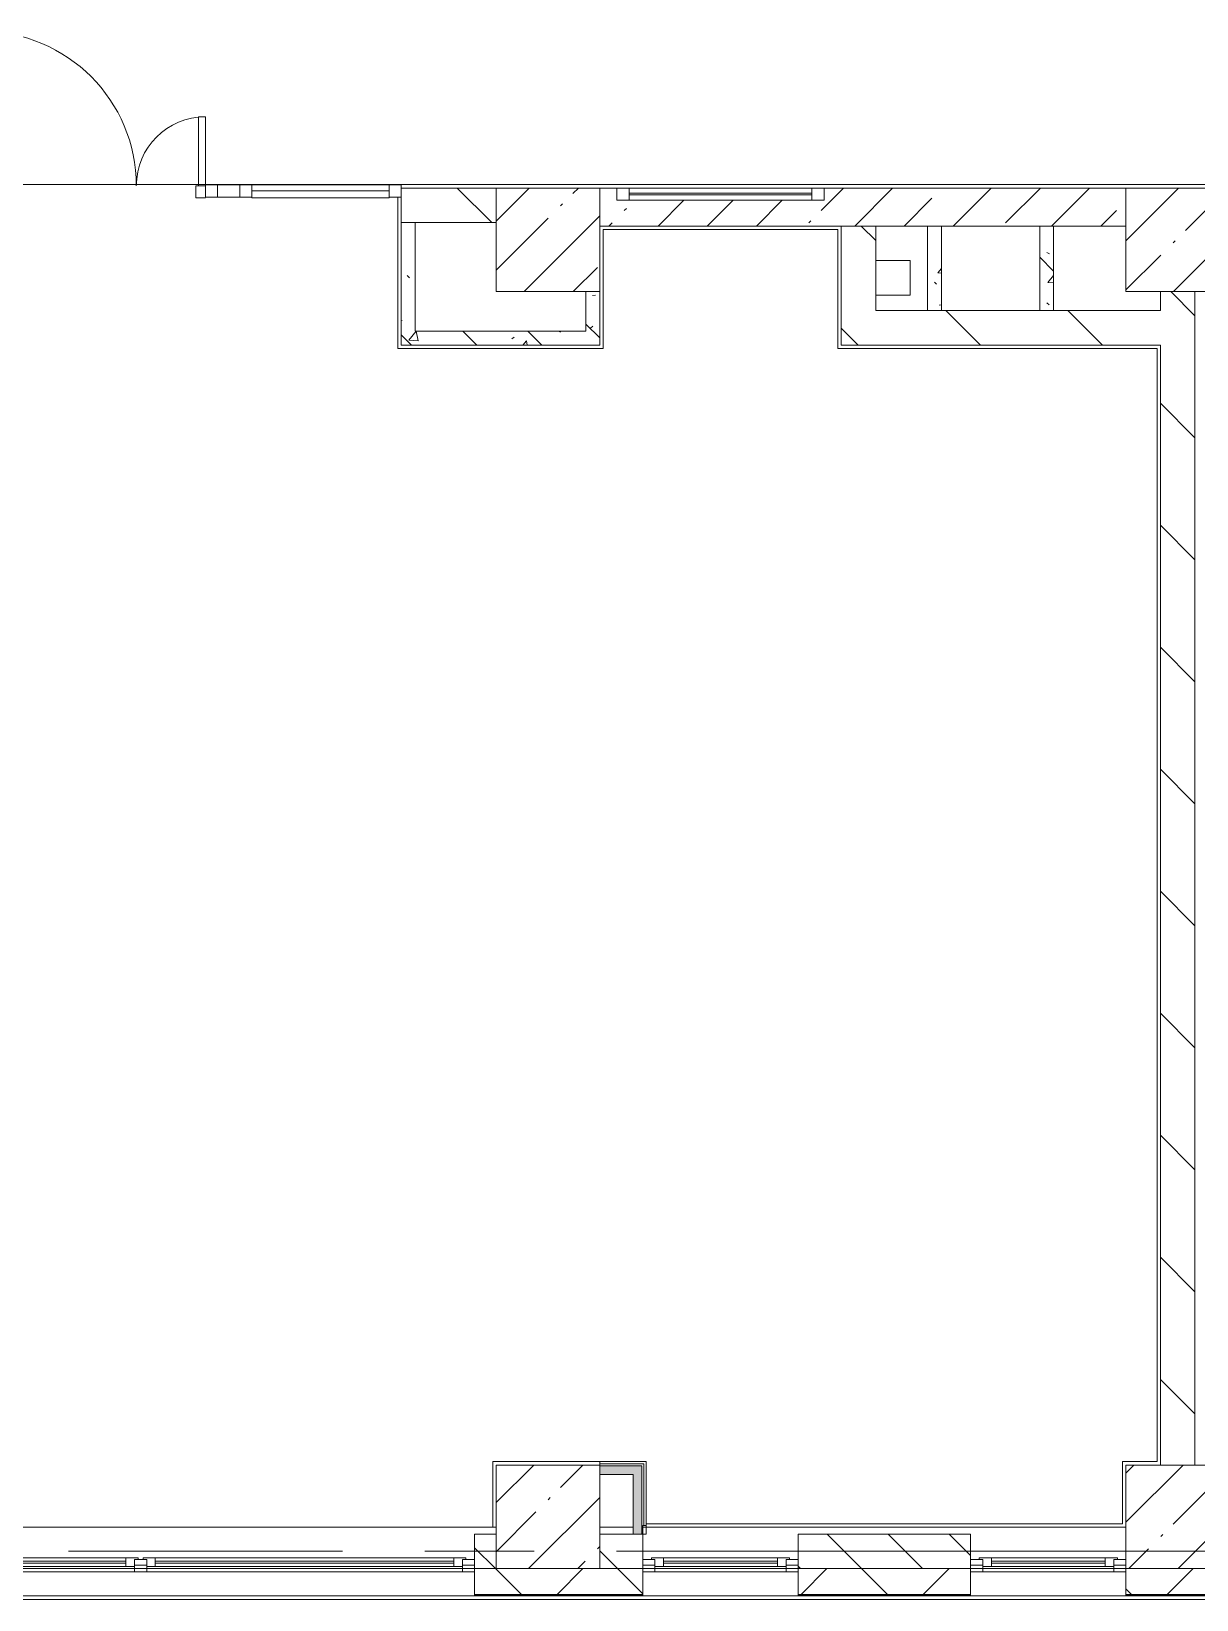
# Model space of a CAD drawing. Header units: millimetres. Extents: x 81368 to 286493, y -8553 to 29000.
# Drawn here: x 182350 to 189102, y -280 to 8808 of the extents above; entities that cross this region are included whole.
import ezdxf

# ---------------------------------------------------------------- set-up
doc = ezdxf.new("R2010")
doc.units = ezdxf.units.MM
doc.linetypes.add('Осевая', pattern=[3175, 635, -476.25, 1587.5, -476.25])
for name, color, linetype, lineweight, true_color in [('A-DETL-GENF-7', 7, 'Continuous', 5, 0xaaaaaa), ('A-DOOR-6', 7, 'Continuous', 5, 0xaaaaaa), ('A-FLOR-3', 7, 'Continuous', 5, 0xaaaaaa), ('I-WALL-4', 7, 'Continuous', 5, 0xe7e7e7), ('I-WALL-5', 7, 'Continuous', 9, 0xe7e7e7), ('I-WALL-8', 7, 'Continuous', 5, 0x787878)]:
    doc.layers.add(name, color=color, linetype=linetype, lineweight=lineweight, true_color=true_color)
for name, color, linetype, lineweight in [('A-GLAZ-2', 7, 'Continuous', 5), ('A-GLAZ-CURT-1', 7, 'Continuous', 5), ('A-GLAZ-CWMG-2', 7, 'Continuous', 5), ('A-WALL', 7, 'Continuous', 9), ('A-WALL-6', 7, 'Continuous', 5), ('I-WALL-6', 7, 'Continuous', 5), ('S-COLS-1', 7, 'Continuous', 5), ('Оси', 7, 'Continuous', 9), ('Оси-2', 7, 'Осевая', 9)]:
    doc.layers.add(name, color=color, linetype=linetype, lineweight=lineweight)
pattern_1 = [(135, (159482.9, 0), (-353.553, -353.553), [])]
pattern_2 = [(135, (159482.9, 0), (-377.171, -377.171), [533.4, -88.9, 17.78, -88.9]), (135, (159482.9, 376.94), (-377.171, -377.171), []), (50, (159482.9, 0), (637.645, -55.787), [66.675, -733.425]), (355, (159482.9, 0), (-123.35, 668.699), [53.34, -586.74]), (100.451, (159536, -4.65), (514.299, 612.908), [56.665, -623.315]), (46.184, (159482.9, 177.8), (948.776, -147.15), [100.012, -1100.137]), (96.636, (159561.9, 165.5), (830.91, 865.997), [84.998, -934.973]), (351.184, (159482.9, 177.8), (830.918, 865.988), [80.01, -880.11]), (21, (159571.8, 133.35), (530.651, -357.928), [66.675, -733.425]), (326, (159571.8, 133.35), (216.308, 644.658), [53.34, -586.74]), (71.451, (159616, 103.5), (746.96, 286.724), [56.665, -623.315]), (37.5, (159482.88, 0), (10.8105, 295.9426), [16.764, -562.864, 16.764, -578.866, -588.962]), (37.5, (159482.88, 0), (10.8105, 295.9426), [-1175.258, 16.764, -572.198]), (7.5, (159482.88, 0), (233.869, 350.6318), [16.764, -322.834, 16.764, -549.529, -224.472]), (7.5, (159482.88, 0), (233.869, 350.6318), [-905.891, 16.764, -207.708]), (327.5, (159284.63, 0), (474.5678, -20.0513), [16.764, -205.486, 16.764, -676.656, -920.115]), (327.5, (159284.63, 0), (474.5678, -20.0513), [-915.67, 16.764, -903.351]), (317.5, (159195.73, 0), (518.452, 88.9934), [16.764, -272.161, 16.764, -443.738, -653.415]), (317.5, (159195.73, 0), (518.452, 88.9934), [-749.427, 16.764, -636.651])]

# ---------------------------------------------------------------- blocks, each defined once
blk = doc.blocks.new('BSC_Колонна _Прямоугольная - 600х600-23286269-1_2_3_птичка')
at = {"layer": 'S-COLS-1'}
h = blk.add_hatch(dxfattribs=at)
h.set_pattern_fill('FP_70', color=256, style=0, pattern_type=2)
h.set_pattern_definition([(45, (-29509.74, -7600), (-285.123, 285.123), []), (45, (-29224.6, -7600), (-285.123, 285.123), [504.031, -100.806, 16.764, -84.042])])
h.paths.add_polyline_path([(300, -300), (300, 300), (-300, 300), (-300, -300), (119, -300)])
for p, q in [((300, 300), (-300, 300)), ((-300, 300), (-300, -300)), ((300, -300), (300, 300)), ((-300, -300), (300, -300))]:
    blk.add_line(p, q, dxfattribs=at)
blk = doc.blocks.new('BSC_Колонна _Прямоугольная - 600х600-V33-1_2_3_птичка')
at = {"layer": 'S-COLS-1'}
h = blk.add_hatch(dxfattribs=at)
h.set_pattern_fill('FP_76', color=256, style=0, pattern_type=2)
h.set_pattern_definition([(45, (-25860, -200), (-285.123, 285.123), []), (45, (-25574.88, -200), (-285.123, 285.123), [504.031, -100.806, 16.764, -84.042])])
h.paths.add_polyline_path([(300, -300), (300, 300), (-300, 300), (-300, -300), (41.5, -300)])
for p, q in [((300, 300), (-300, 300)), ((-300, 300), (-300, -300)), ((300, -300), (300, 300)), ((-300, -300), (300, -300))]:
    blk.add_line(p, q, dxfattribs=at)
blk = doc.blocks.new('BSC_Колонна _Прямоугольная - 600х600-V34-1_2_3_птичка')
at = {"layer": 'S-COLS-1'}
h = blk.add_hatch(dxfattribs=at)
h.set_pattern_fill('FP_77', color=256, style=0, pattern_type=2)
h.set_pattern_definition([(45, (-29509.74, -200), (-285.123, 285.123), []), (45, (-29224.6, -200), (-285.123, 285.123), [504.031, -100.806, 16.764, -84.042])])
h.paths.add_polyline_path([(109.7, -300), (300, -300), (300, 300), (-300, 300), (-300, -300)])
for p, q in [((300, 300), (-300, 300)), ((-300, 300), (-300, -300)), ((300, -300), (300, 300)), ((-300, -300), (300, -300))]:
    blk.add_line(p, q, dxfattribs=at)
blk = doc.blocks.new('BSC_Колонна _Прямоугольная - 600х600-V46-1_2_3_птичка')
at = {"layer": 'S-COLS-1'}
h = blk.add_hatch(dxfattribs=at)
h.set_pattern_fill('FP_93', color=256, style=0, pattern_type=2)
h.set_pattern_definition([(45, (-25860, -7600), (-285.123, 285.123), []), (45, (-25574.88, -7600), (-285.123, 285.123), [504.031, -100.806, 16.764, -84.042])])
h.paths.add_polyline_path([(-110.8, -300), (300, -300), (300, 300), (-300, 300), (-300, -300)])
for p, q in [((300, 300), (-300, 300)), ((-300, 300), (-300, -300)), ((300, -300), (300, 300)), ((-300, -300), (300, -300))]:
    blk.add_line(p, q, dxfattribs=at)
blk = doc.blocks.new('120_Окно_СКБ_2Ст - 120_Окно_СКБ_2Ст 2800х2500_створка_-22445922-1_2_3_птичка')
at = {"layer": 'A-GLAZ-2'}
for p, q in [((-1400, -127), (-1400, -57)), ((-1400, -57), (-1330, -57)), ((1400, -57), (-1400, -57)), ((-1330, -57), (-1330, -127)), ((500, -87), (-1330, -87)), ((-1330, -87), (-1330, -127)), ((-1280, -137), (-1280, -87)), ((450, -137), (450, -87)), ((500, -127), (500, -57)), ((500, -57), (570, -57)), ((500, -127), (500, -87)), ((570, -57), (570, -127)), ((1330, -87), (570, -87)), ((570, -87), (570, -127)), ((620, -137), (620, -87)), ((1280, -137), (1280, -87)), ((1330, -127), (1330, -57)), ((1330, -57), (1400, -57)), ((1330, -127), (1330, -87)), ((1400, -57), (1400, -127)), ((-1330, -127), (-1400, -127)), ((-1400, -127), (-1350, -127)), ((-1330, -127), (-1350, -127)), ((-1350, -127), (-1350, -137)), ((-1350, -137), (520, -137)), ((520, -137), (-1350, -137)), ((-1280, -107), (450, -107)), ((450, -117), (-1280, -117)), ((570, -127), (500, -127)), ((520, -127), (500, -127)), ((520, -127), (550, -127)), ((520, -137), (520, -127)), ((570, -127), (550, -127)), ((550, -127), (550, -137)), ((550, -137), (1350, -137)), ((1350, -137), (550, -137)), ((620, -107), (1280, -107)), ((1280, -117), (620, -117)), ((1400, -127), (1330, -127)), ((1350, -127), (1330, -127)), ((1350, -127), (1400, -127)), ((1350, -137), (1350, -127))]:
    blk.add_line(p, q, dxfattribs=at)
blk = doc.blocks.new('120_Окно_СКБ_1Ст - 120_Окно_СКБ_1Ст 900х2500_h_-V143-1_2_3_птичка')
at = {"layer": 'A-GLAZ-2'}
for p, q in [((-450, -127), (-450, -57)), ((-450, -57), (-380, -57)), ((450, -57), (-450, -57)), ((-380, -57), (-380, -127)), ((380, -87), (-380, -87)), ((-380, -87), (-380, -127)), ((-330, -137), (-330, -87)), ((330, -137), (330, -87)), ((380, -127), (380, -57)), ((380, -57), (450, -57)), ((380, -127), (380, -87)), ((450, -57), (450, -127)), ((-380, -127), (-450, -127)), ((-450, -127), (-400, -127)), ((-380, -127), (-400, -127)), ((-400, -127), (-400, -137)), ((-400, -137), (400, -137)), ((400, -137), (-400, -137)), ((-330, -107), (330, -107)), ((330, -117), (-330, -117)), ((450, -127), (380, -127)), ((400, -127), (380, -127)), ((400, -127), (450, -127)), ((400, -137), (400, -127))]:
    blk.add_line(p, q, dxfattribs=at)
blk = doc.blocks.new('Прямоугольный импост - 50 x 70 мм-31700031-1_2_3_птичка')
at = {"layer": 'A-GLAZ-CWMG-2'}
for p, q in [((-70, 35), (0, 35)), ((-70, -35), (-70, 35)), ((0, 35), (0, -35)), ((0, -35), (-70, -35))]:
    blk.add_line(p, q, dxfattribs=at)
blk = doc.blocks.new('Дверь_Витражная_остекление_ - ДВН_ДАО_Главный вход_1200 в свету-31742133-1_2_3_птичка')
at = {"layer": 'A-DETL-GENF-7'}
for p, q in [((-607.5, 925), (-647.5, 925)), ((-647.5, 925), (-647.5, 35)), ((-607.5, 30), (-607.5, 925)), ((647.5, 430), (607.5, 430)), ((607.5, 430), (607.5, 30)), ((647.5, 35), (647.5, 430)), ((-647.5, 30), (-607.5, 30)), ((-592.5, 30), (-647.5, 30)), ((-592.5, -40), (-592.5, 30)), ((592.5, -40), (592.5, 30)), ((592.5, 30), (647.5, 30)), ((607.5, 30), (647.5, 30)), ((-647.5, -40), (-592.5, -40)), ((647.5, -40), (592.5, -40))]:
    blk.add_line(p, q, dxfattribs=at)
at = {"layer": 'A-DOOR-6'}
for p, q in [((-647.5, 925), (-647.5, 35)), ((647.5, 430), (647.5, 35))]:
    blk.add_line(p, q, dxfattribs=at)
for centre, radius, start, end in [((-647.5, 30), 895, 360, 90), ((647.5, 30), 400, 90, 180)]:
    blk.add_arc(centre, radius, start, end, dxfattribs=at)
blk = doc.blocks.new('Системная панель - Стемалит - 40мм-31720939-1_2_3_птичка')
at = {"layer": 'A-GLAZ-CURT-1'}
for p, q in [((65, 35), (-65, 35)), ((-65, 35), (-65, -35)), ((65, -35), (65, 35)), ((-65, -35), (65, -35))]:
    blk.add_line(p, q, dxfattribs=at)
blk = doc.blocks.new('Прямоугольный импост - 50 x 70 мм-31687886-1_2_3_птичка')
at = {"layer": 'A-GLAZ-CWMG-2'}
for p, q in [((-35, 35), (35, 35)), ((-35, -35), (-35, 35)), ((35, 35), (35, -35)), ((35, -35), (-35, -35))]:
    blk.add_line(p, q, dxfattribs=at)
blk = doc.blocks.new('Системная панель - Стекло - 40мм-31720953-1_2_3_птичка')
at = {"layer": 'A-GLAZ-CURT-1'}
for p, q in [((397.5, 0), (-397.5, 0)), ((-397.5, 0), (-397.5, -40)), ((397.5, -40), (397.5, 0)), ((-397.5, -40), (397.5, -40))]:
    blk.add_line(p, q, dxfattribs=at)
blk = doc.blocks.new('Прямоугольный импост - 50 x 70 мм-31702100-1_2_3_птичка')
at = {"layer": 'A-GLAZ-CWMG-2'}
for p, q in [((-35, 35), (35, 35)), ((-35, -35), (-35, 35)), ((35, 35), (35, -35)), ((35, -35), (-35, -35))]:
    blk.add_line(p, q, dxfattribs=at)
blk = doc.blocks.new('Прямоугольный импост - 50 x 70 мм-31720914-1_2_3_птичка')
at = {"layer": 'A-GLAZ-CWMG-2'}
blk.add_line((24940, 7918), (24145, 7918), dxfattribs=at)
blk = doc.blocks.new('120_Окно_СКБ_1Ст - 120_Окно_СКБ_1Ст 400х1200 EI30-24228621-1_2_3_птичка')
at = {"layer": 'A-GLAZ-2'}
for p, q in [((-600, 40), (-600, 110)), ((-600, 110), (-530, 110)), ((600, 110), (-600, 110)), ((-530, 110), (-530, 40)), ((530, 40), (530, 110)), ((530, 110), (600, 110)), ((600, 110), (600, 40)), ((-530, 40), (-600, 40)), ((-600, 40), (600, 40)), ((530, 80), (-530, 80)), ((530, 70), (-530, 70)), ((600, 40), (530, 40))]:
    blk.add_line(p, q, dxfattribs=at)

msp = doc.modelspace()

# ---------------------------------------------------------------- hatches: boundary and pattern name
at = {"layer": 'A-WALL-6'}
h = msp.add_hatch(dxfattribs=at)
h.set_pattern_fill('FP_100', color=256, style=0, pattern_type=2)
h.set_pattern_definition([(135, (159482.88, 0), (-176.7767, -176.7767), [])])
h.paths.add_polyline_path([(166312.9, -100), (167142.9, -100), (167142.9, 100), (166312.9, 100), (166312.9, -80)])
h.paths.add_polyline_path([(181392.9, -100), (181392.9, 100), (181092.9, 100), (181092.9, -100)])
h.paths.add_polyline_path([(186792.9, -100), (187792.6, -100), (187792.6, 100), (186792.9, 100), (186792.9, -80)])
h.paths.add_polyline_path([(168642.6, -100), (169392.9, -100), (169392.9, 100), (168642.6, 100), (168642.6, -80)])
h.paths.add_polyline_path([(171642.9, -100), (171642.9, 100), (171492.9, 100), (171492.9, -100)])
h.paths.add_polyline_path([(179972.9, -100), (180192.9, -100), (180192.9, 100), (178842.9, 100), (178842.9, -100), (178878.1, -100)])
h.paths.add_polyline_path([(185892.9, -100), (185892.9, 100), (185642.9, 100), (185642.9, -100)])
h.paths.add_polyline_path([(175092.9, -100), (175092.9, 100), (174342.9, 100), (174342.9, -100)])
h.paths.add_polyline_path([(175992.9, -100), (176142.9, -94.4), (176142.9, 100), (175992.9, 100), (175992.9, -80)])
h.paths.add_polyline_path([(182117.9, -100), (182117.9, 100), (181992.9, 100), (181992.9, -100)])
h.paths.add_polyline_path([(184917.9, -100), (185042.9, -100), (185042.9, 100), (184917.9, 100), (184917.9, -80)])
h = msp.add_hatch(dxfattribs=at)
h.set_pattern_fill('FP_89', color=256, style=0, pattern_type=2)
h.set_pattern_definition([(45, (159482.9, 0), (-353.5534, 353.5534), []), (135, (159482.9, 0), (-353.5534, -353.5534), [])])
h.paths.add_polyline_path([(235176.7, -250), (235182.9, -250), (235182.9, -100), (233462.9, -100), (233462.9, -250), (235174.9, -250)])
h.paths.add_polyline_path([(227210.8, -250), (230142.9, -250), (230142.9, -100), (226542.9, -100), (226542.9, -250)])
h.paths.add_polyline_path([(231718.9, -250), (231762.9, -250), (231762.9, -100), (231042.9, -101.8), (231042.9, -250), (231562.9, -250)])
h.paths.add_polyline_path([(221092.9, -250), (221092.9, -100), (220392.9, -100), (220392.9, -250), (220704.5, -250)])
h.paths.add_polyline_path([(223192.9, -250), (223742.9, -250), (223742.9, -100), (223192.9, -100), (223192.9, -121.3)])
h.paths.add_polyline_path([(219492.9, -250), (219492.9, -100), (218742.9, -100), (218742.9, -250)])
h.paths.add_polyline_path([(216642.9, -250), (216642.9, -100), (215892.9, -100), (215892.9, -250), (216057.1, -250)])
h.paths.add_polyline_path([(224642.9, -250), (225642.9, -250), (225642.9, -100), (224642.9, -100), (224642.9, -118)])
h.paths.add_polyline_path([(211354.4, -250), (212792.9, -250), (212792.9, -100), (211354.4, -100), (211354.4, -150.7)])
h.paths.add_polyline_path([(209254.4, -250), (209254.4, -100), (208542.9, -100), (208542.9, -250), (208621.3, -250)])
h.paths.add_polyline_path([(207642.9, -250), (207642.9, -100), (206892.9, -100), (206892.9, -250)])
h.paths.add_polyline_path([(203792.9, -250), (203792.9, -100), (202220.4, -100), (202220.4, -250), (203044.4, -250)])
h.paths.add_polyline_path([(200120.4, -250), (200120.4, -100), (199422.9, -100), (199422.9, -250)])
h.paths.add_polyline_path([(198522.9, -250), (198522.9, -100), (197472.9, -100), (197472.9, -250), (198397.1, -250)])
h.paths.add_polyline_path([(196572.9, -250), (196572.9, -100), (195452.9, -100), (195452.9, -250), (196538.1, -250)])
h.paths.add_polyline_path([(193352.9, -250), (193352.9, -100), (192492.9, -100), (192492.9, -250)])
h.paths.add_polyline_path([(189692.9, -250), (189692.9, -100), (188692.6, -100), (188692.6, -250), (189102.3, -250)])
h.paths.add_polyline_path([(187792.6, -250), (187792.6, -100), (186792.9, -100), (186792.9, -250)])
h.paths.add_polyline_path([(181092.9, -250), (182117.9, -250), (182117.9, -100), (181092.9, -100), (181092.9, -226)])
h.paths.add_polyline_path([(175092.9, -250), (175092.9, -100), (174342.9, -100), (174342.9, -250)])
h.paths.add_polyline_path([(185892.9, -250), (185892.9, -100), (184917.9, -100), (184917.9, -250), (185384.4, -250)])
h.paths.add_polyline_path([(175992.9, -250), (176742.9, -250), (176742.9, -100), (175992.9, -100), (175992.9, -238.7)])
h.paths.add_polyline_path([(178842.9, -250), (180192.9, -250), (180192.9, -100), (178842.9, -100), (178842.9, -231.6)])
h.paths.add_polyline_path([(160288.6, -250), (163212.9, -250), (163212.9, -100), (159222.9, -100), (159222.9, -250), (159592.9, -250)])
h.paths.add_polyline_path([(167142.9, -250), (167742.6, -250), (167742.6, -100), (166312.9, -100), (166312.9, -250), (166794.9, -250)])
h.paths.add_polyline_path([(171492.9, -250), (172242.9, -248), (172242.9, -100), (171492.9, -100), (171492.9, -249.9)])
h.paths.add_polyline_path([(169392.9, -250), (169392.9, -100), (168642.6, -100), (168642.6, -250), (168653.8, -250)])
at = {"layer": 'I-WALL-4'}
msp.add_hatch(color=256, dxfattribs=at).paths.add_polyline_path([(185662.9, 445), (185836.4, 445), (185836.4, 495), (185642.9, 495), (185642.9, 445)])
at = {"layer": 'I-WALL-5'}
msp.add_hatch(color=256, dxfattribs=at).paths.add_polyline_path([(185886.4, 100), (185886.4, 495), (185836.4, 495), (185836.4, 100)])
at = {"layer": 'I-WALL-6'}
h = msp.add_hatch(dxfattribs=at)
h.set_pattern_fill('FP_99', color=256, style=0, pattern_type=2)
h.set_pattern_definition(pattern_1)
h.paths.add_polyline_path([(184572.9, 7700), (185042.9, 7700), (185042.9, 7900), (184492.9, 7900), (184492.9, 7700)])
h = msp.add_hatch(dxfattribs=at)
h.set_pattern_fill('FP_69', color=256, style=0, pattern_type=2)
h.set_pattern_definition([(45, (159482.88, 0), (-285.123, 285.123), []), (45, (159768, 0), (-285.123, 285.123), [504.031, -100.806, 16.764, -84.042])])
h.paths.add_polyline_path([(185642.9, 7680), (188692.6, 7680), (188692.6, 7900), (186942.9, 7898.6), (186942.9, 7830), (185742.9, 7830), (185742.9, 7900), (185642.9, 7900)])
h = msp.add_hatch(dxfattribs=at)
h.set_pattern_fill('FP_99', color=256, style=0, pattern_type=2)
h.set_pattern_definition(pattern_1)
h.paths.add_polyline_path([(187042.9, 7190), (187242.9, 7190), (187242.6, 7680), (187042.9, 7680), (187042.9, 7220.5)])
h = msp.add_hatch(dxfattribs=at)
h.set_pattern_fill('FP_99', color=256, style=0, pattern_type=2)
h.set_pattern_definition(pattern_1)
h.paths.add_polyline_path([(189082.1, 500), (189092.6, 500), (189092.6, 7300), (188892.6, 7300), (188892.6, 500)])
h = msp.add_hatch(dxfattribs=at)
h.set_pattern_fill('FP_99', color=256, style=0, pattern_type=2)
h.set_pattern_definition(pattern_1)
h.paths.add_polyline_path([(188872.6, 6990), (188892.6, 6990), (188892.6, 7190), (187042.9, 7190), (187042.9, 6990), (188672.6, 6990)])
h = msp.add_hatch(dxfattribs=at)
h.set_pattern_fill('FP_187', color=256, style=0, pattern_type=2)
h.set_pattern_definition([(45, (159482.9, 0), (-530.33, 530.33), []), (135, (159482.9, 0), (-530.33, -530.33), [])])
h.paths.add_polyline_path([(185886.4, 100), (185892.9, 100), (185892.9, 150), (185898.9, 150), (185898.9, 507.5), (185886.4, 507.5), (185886.4, 120)])
at = {"layer": 'I-WALL-8'}
h = msp.add_hatch(dxfattribs=at)
h.set_pattern_fill('FP_98', color=256, style=0, pattern_type=2)
h.set_pattern_definition(pattern_2)
h.paths.add_polyline_path([(184492.9, 7070), (184572.9, 7070), (184572.9, 7700), (184492.9, 7700), (184492.9, 7278.6)])
h = msp.add_hatch(dxfattribs=at)
h.set_pattern_fill('FP_98', color=256, style=0, pattern_type=2)
h.set_pattern_definition(pattern_2)
h.paths.add_polyline_path([(187577.9, 7190), (187622.9, 7190), (187622.9, 7680), (187542.9, 7680), (187542.9, 7190)])
h = msp.add_hatch(dxfattribs=at)
h.set_pattern_fill('FP_98', color=256, style=0, pattern_type=2)
h.set_pattern_definition(pattern_2)
h.paths.add_polyline_path([(188272.9, 7190), (188272.9, 7680), (188192.9, 7680), (188192.9, 7190)])
h = msp.add_hatch(dxfattribs=at)
h.set_pattern_fill('FP_98', color=256, style=0, pattern_type=2)
h.set_pattern_definition(pattern_2)
h.paths.add_polyline_path([(185562.9, 6990), (185642.9, 6990), (185642.9, 7300), (185562.9, 7296.7), (185562.9, 7070)])
h = msp.add_hatch(dxfattribs=at)
h.set_pattern_fill('FP_98', color=256, style=0, pattern_type=2)
h.set_pattern_definition(pattern_2)
h.paths.add_polyline_path([(185022.9, 6990), (185562.9, 6990), (185562.9, 7070), (184492.9, 7070), (184492.9, 6990)])

# ---------------------------------------------------------------- linework, layer by layer
at = {"layer": 'A-FLOR-3'}
for p, q in [((179693.1, 7920), (189692.9, 7920)), ((184472.9, 6971), (184472.9, 7848)), ((187022.9, 7660), (185662.9, 7660)), ((185662.9, 7660), (185662.9, 6971)), ((187022.9, 6970), (187022.9, 7660)), ((187242.9, 7480), (187442.6, 7480)), ((187442.6, 7480), (187442.6, 7280)), ((187442.6, 7280), (187242.9, 7280)), ((185662.9, 6971), (184472.9, 6971)), ((188872.6, 6970), (187022.9, 6970)), ((188872.6, 520), (188872.6, 6970)), ((185022.9, 140), (185022.9, 520)), ((185022.9, 520), (185642.9, 520)), ((188672.6, 160), (188672.6, 520)), ((188672.6, 520), (188872.6, 520)), ((185911.4, 160), (188672.6, 160))]:
    msp.add_line(p, q, dxfattribs=at)
at = {"layer": 'A-WALL'}
for p, q in [((184572.9, 7700), (184492.9, 7700)), ((187242.9, 7680), (187042.9, 7680)), ((187622.9, 7680), (187542.9, 7680)), ((188272.9, 7680), (188192.9, 7680)), ((187542.9, 7190), (187622.9, 7190)), ((188192.9, 7190), (188272.9, 7190)), ((185898.9, 507.5), (185642.9, 507.5)), ((185886.4, 495), (185642.9, 495)), ((185886.4, 100), (185886.4, 495)), ((185898.9, 150), (185898.9, 507.5)), ((185042.9, -100), (184917.9, -100)), ((185892.9, -100), (185642.9, -100)), ((187792.6, -100), (186792.9, -100)), ((184917.9, -250), (185892.9, -250)), ((184917.9, -253), (185892.9, -253)), ((186792.9, -250), (187792.6, -250)), ((186792.9, -253), (187792.6, -253)), ((188692.6, -250), (189692.9, -250)), ((188692.6, -253), (189692.9, -253))]:
    msp.add_line(p, q, dxfattribs=at)
at = {"layer": 'A-WALL-6'}
for p, q in [((185042.9, 100), (184917.9, 100)), ((184917.9, 100), (184917.9, -258)), ((185836.4, 100), (185642.9, 100)), ((185892.9, -258), (185892.9, 100)), ((187792.6, 100), (186792.9, 100)), ((186792.9, 100), (186792.9, -258)), ((187792.6, -258), (187792.6, 100)), ((182117.9, -100), (184917.9, -100)), ((185892.9, -100), (186792.9, -100)), ((187792.6, -100), (188692.6, -100)), ((188692.6, -100), (188692.6, -258)), ((181092.9, -258), (188692.6, -258)), ((188692.6, -258), (209254.4, -258)), ((231762.9, -280), (159192.9, -280))]:
    msp.add_line(p, q, dxfattribs=at)
at = {"layer": 'I-WALL-6'}
for p, q in [((185042.9, 7900), (184492.9, 7900)), ((184492.9, 7900), (184492.9, 6990)), ((185742.9, 7900), (185642.9, 7900)), ((188692.6, 7900), (186942.9, 7900)), ((184572.9, 7700), (185042.9, 7700)), ((184572.9, 7070), (184572.9, 7700)), ((185642.9, 7680), (187042.9, 7680)), ((187042.9, 7680), (187042.9, 6990)), ((187242.9, 7680), (187542.9, 7680)), ((187242.9, 7190), (187242.9, 7680)), ((187542.9, 7680), (187542.9, 7190)), ((187622.9, 7190), (187622.9, 7680)), ((187622.9, 7680), (188192.9, 7680)), ((188192.9, 7680), (188192.9, 7190)), ((188272.9, 7680), (188692.6, 7680)), ((188272.9, 7190), (188272.9, 7680)), ((185562.9, 7300), (185562.9, 7070)), ((185642.9, 6990), (185642.9, 7300)), ((188892.6, 7300), (188892.6, 7190)), ((189092.6, 500), (189092.6, 7300)), ((187542.9, 7190), (187242.9, 7190)), ((188192.9, 7190), (187622.9, 7190)), ((188892.6, 7190), (188272.9, 7190)), ((185562.9, 7070), (184572.9, 7070)), ((184492.9, 6990), (185642.9, 6990)), ((187042.9, 6990), (188892.6, 6990)), ((188892.6, 6990), (188892.6, 500)), ((185911.4, 520), (185642.9, 520)), ((185642.9, 520), (185642.9, 500)), ((185911.4, 100), (185911.4, 520)), ((185642.9, 445), (185836.4, 445)), ((185836.4, 445), (185836.4, 100)), ((182116.9, 140), (185042.9, 140)), ((185642.9, 140), (185836.4, 140)), ((185836.4, 100), (185911.4, 100)), ((185892.9, 100), (185892.9, 150)), ((185892.9, 150), (185911.4, 150)), ((185892.9, 140), (188692.6, 140)), ((183017.9, -80), (182947.9, -80)), ((184917.9, -80), (184847.9, -80)), ((185962.9, -80), (185892.9, -80)), ((186792.9, -80), (186722.9, -80)), ((187862.6, -80), (187792.6, -80)), ((188692.6, -80), (188622.6, -80))]:
    msp.add_line(p, q, dxfattribs=at)
at = {"layer": 'Оси'}
msp.add_line((185742.9, 0), (198242.9, 0), dxfattribs=at)
at = {"layer": 'Оси-2'}
msp.add_line((168754.1, 0), (185742.9, 0), dxfattribs=at)

# ---------------------------------------------------------------- block references
at = {"layer": 'A-DOOR-6'}
msp.add_blockref('Дверь_Витражная_остекление_ - ДВН_ДАО_Главный вход_1200 в свету-31742133-1_2_3_птичка', (182710.4, 7883), dxfattribs=at)
at = {"layer": 'A-GLAZ-2'}
msp.add_blockref('120_Окно_СКБ_1Ст - 120_Окно_СКБ_1Ст 400х1200 EI30-24228621-1_2_3_птичка', (186342.9, 7790), dxfattribs=at)
at = {"layer": 'A-GLAZ-2', "rotation": 180}
for name, p in [('120_Окно_СКБ_2Ст - 120_Окно_СКБ_2Ст 2800х2500_створка_-22445922-1_2_3_птичка', (183517.9, -175)), ('120_Окно_СКБ_1Ст - 120_Окно_СКБ_1Ст 900х2500_h_-V143-1_2_3_птичка', (186342.9, -175)), ('120_Окно_СКБ_1Ст - 120_Окно_СКБ_1Ст 900х2500_h_-V143-1_2_3_птичка', (188242.6, -175))]:
    msp.add_blockref(name, p, dxfattribs=at)
at = {"layer": 'A-GLAZ-CURT-1'}
for name, p in [('Системная панель - Стемалит - 40мм-31720939-1_2_3_птичка', (183492.9, 7883)), ('Системная панель - Стекло - 40мм-31720953-1_2_3_птичка', (184025.4, 7883))]:
    msp.add_blockref(name, p, dxfattribs=at)
at = {"layer": 'A-GLAZ-CWMG-2', "extrusion": (0, 0, -1), "rotation": 180}
for name, p in [('Прямоугольный импост - 50 x 70 мм-31687886-1_2_3_птичка', (-183392.9, 7883)), ('Прямоугольный импост - 50 x 70 мм-31702100-1_2_3_птичка', (-183592.9, 7883)), ('Прямоугольный импост - 50 x 70 мм-31700031-1_2_3_птичка', (-184492.9, 7883))]:
    msp.add_blockref(name, p, dxfattribs=at)
at = {"layer": 'A-GLAZ-CWMG-2'}
msp.add_blockref('Прямоугольный импост - 50 x 70 мм-31720914-1_2_3_птичка', (159482.9, 0), dxfattribs=at)
at = {"layer": 'S-COLS-1'}
for name, p in [('BSC_Колонна _Прямоугольная - 600х600-V46-1_2_3_птичка', (185342.9, 7600)), ('BSC_Колонна _Прямоугольная - 600х600-23286269-1_2_3_птичка', (188992.6, 7600)), ('BSC_Колонна _Прямоугольная - 600х600-V33-1_2_3_птичка', (185342.9, 200)), ('BSC_Колонна _Прямоугольная - 600х600-V34-1_2_3_птичка', (188992.6, 200))]:
    msp.add_blockref(name, p, dxfattribs=at)

doc.saveas('drawing.dxf')
